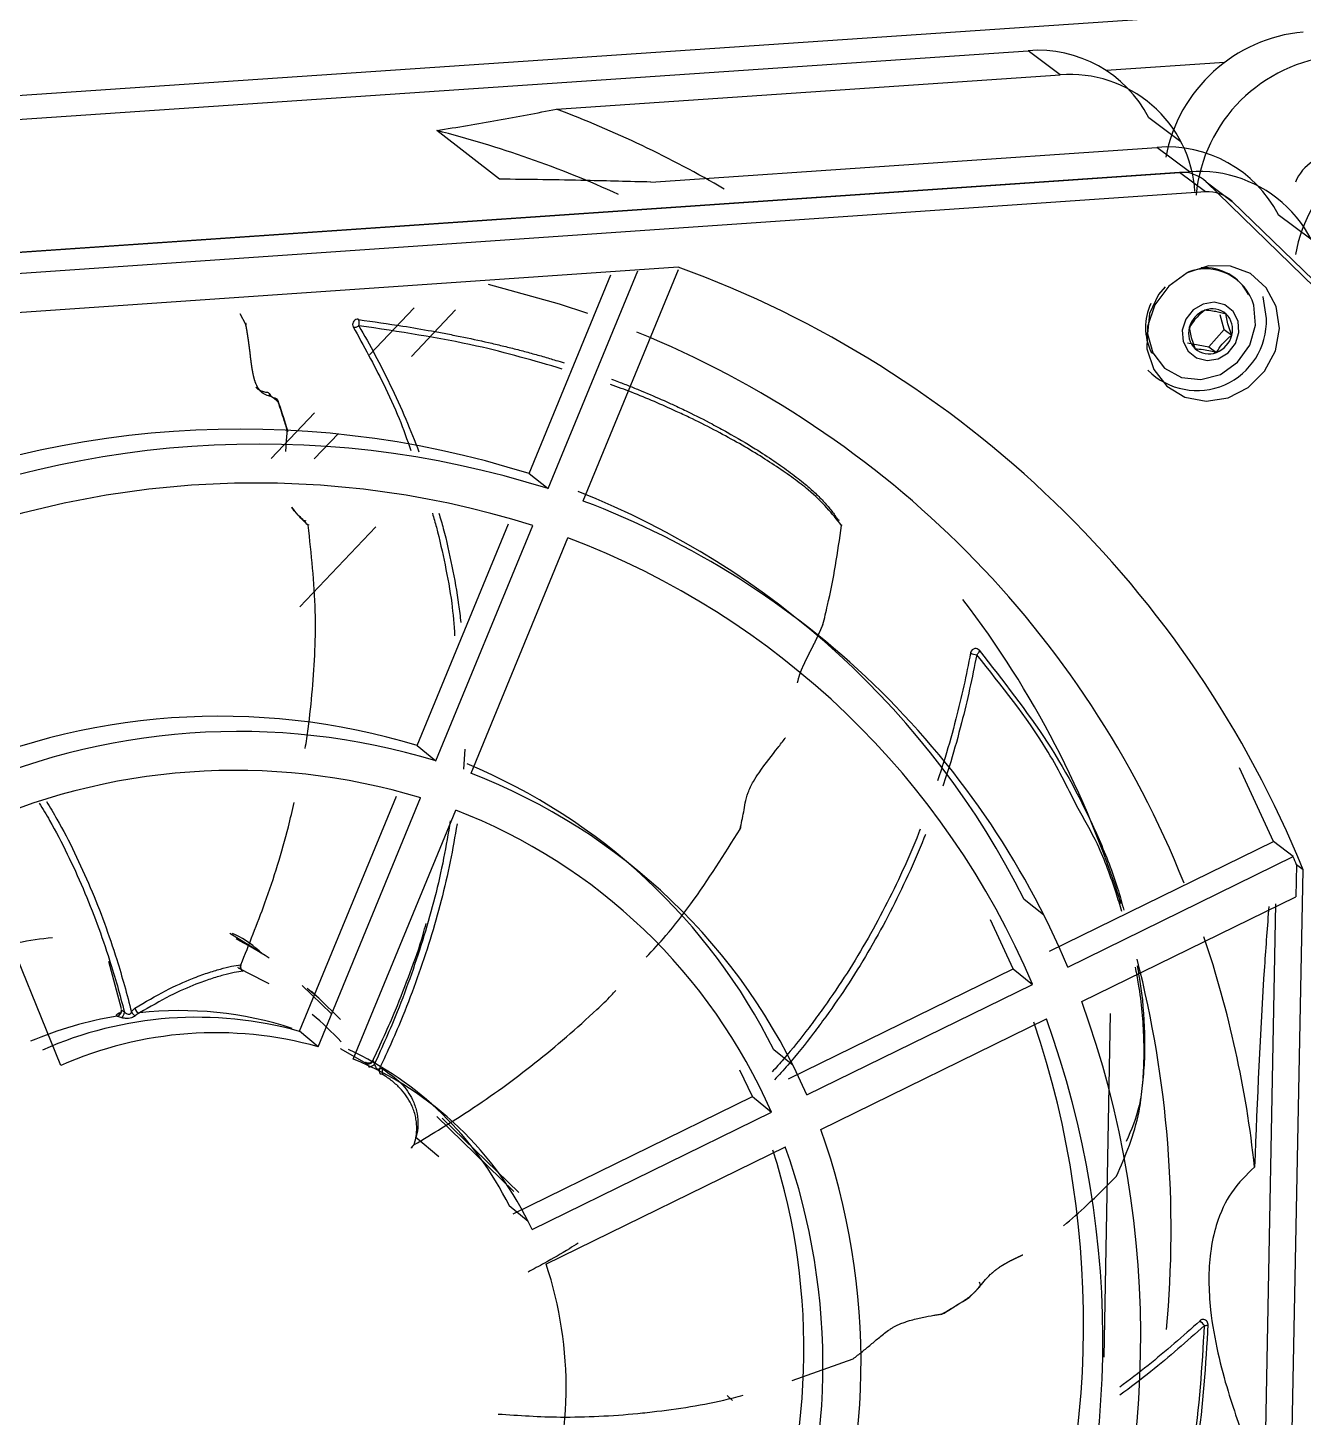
# Model space of a CAD drawing. Header units: millimetres. Extents: x 0 to 279, y 0 to 216.
# Drawn here: x 116.74 to 130.43, y 146.66 to 161.58 of the extents above; entities that cross this region are included whole.
import ezdxf

# ---------------------------------------------------------------- set-up
doc = ezdxf.new("R2010")
doc.units = ezdxf.units.MM
doc.layers.add('DIM', color=1, linetype='Continuous')
doc.dimstyles.new('SLDDIMSTYLE0', dxfattribs={"dimtxt": 0.18, "dimasz": 1.016, "dimexe": 0, "dimexo": 0.0625, "dimgap": 0, "dimtad": 0, "dimtih": 1, "dimtoh": 1, "dimdec": 0, "dimrnd": 1e-09, "dimzin": 0, "dimdsep": 46, "dimtxsty": 'Standard', "dimblk1": 'DOT', "dimblk2": 'DOT', "dimsah": 1, "dimcen": 0.09, "dimadec": 0, "dimazin": 0, "dimtfac": 1.016, "dimtdec": 0, "dimtofl": 0, "dimtmove": 0, "dimatfit": 3, "dimldrblk": 'DOT', "dimfxl": 0, "dimfrac": 2, "dimtolj": 1, "dimtzin": 0, "dimarcsym": 0})

# ---------------------------------------------------------------- blocks, each defined once
blk = doc.blocks.new('_DOT')
at = {"color": 0, "linetype": 'ByBlock', "lineweight": -2}
blk.add_line((-0.5, 0), (-1, 0), dxfattribs=at)
at = {"color": 0, "linetype": 'ByBlock', "const_width": 0.5}
blk.add_lwpolyline([(-0.25, 0, 1), (0.25, 0, 1)], format="xyb", close=True, dxfattribs=at)

msp = doc.modelspace()

# ---------------------------------------------------------------- linework, layer by layer
at = {"color": 7, "linetype": 'Continuous', "lineweight": 25}
for p, q in [((104.319, 160.014), (152.875, 163.316)), ((105.909, 159.863), (127.48, 161.333)), ((127.824, 161.074), (127.48, 161.333)), ((122.414, 160.705), (127.824, 161.074)), ((129.121, 160.354), (128.775, 160.613)), ((121.801, 159.953), (121.129, 160.476)), ((123.428, 159.922), (128.863, 160.295)), ((129.212, 160.033), (128.863, 160.295)), ((107.472, 158.539), (129.212, 160.033)), ((129.104, 160.026), (107.582, 158.546)), ((129.384, 159.816), (129.104, 160.026)), ((129.384, 159.816), (107.834, 158.332)), ((129.391, 159.924), (129.671, 159.714)), ((129.391, 159.924), (130.557, 158.792)), ((130.838, 158.581), (129.671, 159.714)), ((130.517, 159.308), (130.166, 159.571)), ((123.723, 159.008), (113.565, 158.307)), ((122.121, 156.792), (122.999, 158.925)), ((122.324, 156.631), (123.287, 158.97)), ((122.701, 156.498), (123.724, 158.984)), ((129.862, 158.704), (129.845, 158.717)), ((119.078, 158.394), (119.019, 158.509)), ((120.888, 158.573), (120.407, 158.067)), ((121.332, 158.549), (120.857, 158.049)), ((129.586, 158.34), (129.543, 158.498)), ((129.42, 158.154), (129.586, 158.34)), ((129.586, 158.34), (129.667, 158.279)), ((129.192, 158.195), (129.42, 158.154)), ((129.42, 158.154), (129.501, 158.093)), ((128.802, 158.097), (128.819, 158.084)), ((119.294, 157.662), (119.294, 157.662)), ((119.377, 157.601), (119.325, 157.639)), ((119.815, 157.444), (119.349, 156.954)), ((120.072, 157.224), (119.814, 156.952)), ((122.121, 156.792), (122.324, 156.631)), ((119.66, 155.361), (120.476, 156.22)), ((120.918, 153.871), (121.899, 156.253)), ((121.12, 153.707), (122.16, 156.234)), ((121.497, 153.574), (122.537, 156.101)), ((126.86, 154.868), (126.862, 154.866)), ((126.954, 154.895), (126.952, 154.896)), ((120.918, 153.871), (121.12, 153.707)), ((121.431, 153.834), (121.415, 153.618)), ((130.116, 152.843), (129.751, 153.631)), ((119.656, 150.804), (120.695, 153.33)), ((119.856, 150.637), (120.956, 153.31)), ((120.233, 150.506), (121.334, 153.178)), ((117.092, 150.436), (116.06, 152.96)), ((127.709, 151.664), (130.116, 152.843)), ((130.326, 152.679), (130.116, 152.843)), ((127.907, 151.494), (130.326, 152.679)), ((130.235, 142.39), (130.432, 152.537)), ((130.362, 152.592), (130.356, 152.249)), ((130.432, 152.537), (130.362, 152.592)), ((127.645, 152.055), (127.438, 152.22)), ((128.056, 151.122), (130.356, 152.249)), ((129.963, 142.961), (130.141, 152.173)), ((127.319, 151.474), (127.074, 152)), ((119.134, 151.714), (118.906, 151.855)), ((119.137, 151.719), (119.232, 151.655)), ((117.745, 151.045), (117.607, 151.553)), ((119.025, 151.518), (119.025, 151.519)), ((124.905, 150.292), (127.319, 151.474)), ((127.319, 151.474), (127.527, 151.308)), ((119.994, 150.994), (119.685, 151.294)), ((125.103, 150.121), (127.527, 151.308)), ((119.862, 151.159), (119.784, 151.233)), ((120.096, 150.932), (119.862, 151.159)), ((117.701, 150.992), (117.721, 151.005)), ((128.36, 150.994), (128.292, 147.306)), ((125.253, 149.75), (127.676, 150.936)), ((119.856, 150.637), (119.656, 150.804)), ((124.954, 150.439), (124.749, 150.606)), ((120.368, 150.467), (120.385, 150.458)), ((124.518, 150.102), (124.383, 150.388)), ((121.95, 148.845), (124.518, 150.102)), ((124.518, 150.102), (124.723, 149.935)), ((121.958, 149.084), (121.129, 149.89)), ((122.009, 149.072), (121.186, 149.872)), ((122.152, 148.676), (124.723, 149.935)), ((121.151, 149.457), (120.905, 149.663)), ((120.884, 149.584), (120.882, 149.583)), ((122.302, 148.305), (124.873, 149.564)), ((122.111, 148.761), (121.908, 148.929)), ((124.947, 147.055), (125.601, 147.287)), ((124.306, 146.839), (124.249, 146.894))]:
    msp.add_line(p, q, dxfattribs=at)
at = {"color": 8, "linetype": 'Continuous', "lineweight": 25}
for p, q in [((129.589, 161.208), (128.317, 161.121)), ((119.862, 151.159), (119.737, 151.263)), ((120.916, 149.702), (120.884, 149.584))]:
    msp.add_line(p, q, dxfattribs=at)
at = {"color": 7, "linetype": 'Continuous', "lineweight": 25, "flags": 128}
for points in [[(130.179, 158.35), (130.144, 158.585), (130.036, 158.788), (129.866, 158.939), (129.653, 159.02), (129.418, 159.024), (129.189, 158.949), (128.989, 158.804), (128.841, 158.604), (128.76, 158.372), (128.755, 158.132), (128.828, 157.91), (128.969, 157.73), (129.163, 157.613), (129.391, 157.57), (129.626, 157.606), (129.843, 157.718), (130.019, 157.892), (130.135, 158.111), (130.179, 158.35)], [(122.751, 158.511), (122.446, 158.612), (121.686, 158.822)], [(128.951, 158.799), (128.879, 158.714), (128.782, 158.512), (128.76, 158.293), (128.817, 158.088), (128.944, 157.924), (129.125, 157.824), (129.335, 157.801), (129.546, 157.857), (129.729, 157.987), (129.859, 158.171), (129.92, 158.385), (129.902, 158.6), (129.902, 158.6)], [(129.735, 158.428), (129.681, 158.532), (129.591, 158.604), (129.477, 158.632), (129.358, 158.613), (129.251, 158.549), (129.172, 158.45), (129.135, 158.331), (129.143, 158.21), (129.197, 158.106), (129.287, 158.035), (129.401, 158.006), (129.52, 158.026), (129.627, 158.09), (129.705, 158.189), (129.743, 158.308), (129.735, 158.428)], [(130.038, 158.456), (130.004, 158.69), (130.002, 158.695)], [(120.29, 158.446), (120.287, 158.448), (120.285, 158.449)], [(119.083, 158.389), (119.083, 158.391), (119.082, 158.393), (119.078, 158.394)], [(119.75, 156.246), (119.751, 156.243), (119.751, 156.24), (119.748, 156.237)], [(125.477, 156.241), (125.477, 156.238), (125.476, 156.236)], [(125.274, 155.163), (125.276, 155.166), (125.276, 155.171)], [(126.927, 154.846), (126.935, 154.853), (126.941, 154.861), (126.947, 154.868), (126.952, 154.875), (126.955, 154.881), (126.956, 154.887), (126.956, 154.891), (126.954, 154.895)], [(124.389, 152.975), (124.388, 152.975), (124.387, 152.975)], [(118.998, 151.487), (118.995, 151.489), (118.994, 151.49)], [(118.998, 151.487), (119.284, 151.339), (119.324, 151.316)], [(120.094, 150.618), (120.098, 150.616), (120.369, 150.462)], [(128.427, 149.247), (128.427, 149.247), (128.427, 149.247)], [(126.856, 147.954), (126.852, 147.951), (126.847, 147.949)], [(129.323, 147.695), (129.323, 147.695), (129.325, 147.693)], [(125.599, 147.284), (125.6, 147.285), (125.601, 147.287)]]:
    msp.add_lwpolyline(points, dxfattribs=at)
at = {"color": 8, "linetype": 'Continuous', "lineweight": 25, "flags": 128}
for points in [[(124.873, 153.953), (124.873, 153.952), (124.871, 153.951)], [(120.385, 150.46), (120.377, 150.462), (120.368, 150.467)], [(126.847, 147.949), (126.847, 147.947), (126.846, 147.946)], [(126.559, 147.769), (126.56, 147.769), (126.56, 147.771)], [(129.374, 147.644), (129.383, 147.644), (129.392, 147.646), (129.4, 147.647), (129.405, 147.649), (129.41, 147.651), (129.412, 147.653), (129.412, 147.656), (129.411, 147.656)]]:
    msp.add_lwpolyline(points, dxfattribs=at)
at = {"color": 7, "linetype": 'Continuous', "lineweight": 25}
for centre, radius, start, end in [((130.585, 159.884), 1.656, 95.2189, 169.3845), ((127.587, 160.001), 1.336, 27.2405, 94.6254), ((130.934, 159.624), 1.659, 95.2095, 174.4832), ((127.928, 159.732), 1.346, 3.7523, 94.4254), ((118.196, 149.516), 11.958, 59.7692, 69.3443), ((118.244, 149.143), 11.694, 65.5762, 75.718), ((131.99, 158.837), 1.669, 95.2611, 169.333), ((128.973, 158.957), 1.342, 27.2163, 94.667), ((130.8, 159.735), 0.487, 87.7811, 157.5152), ((129.134, 159.655), 0.372, 46.2179, 94.5121), ((129.315, 158.678), 1.359, 357.3814, 94.3381), ((129.414, 159.445), 0.372, 46.2174, 94.5199), ((119.796, 148.223), 11.478, 22.0769, 69.993), ((129.385, 158.452), 0.538, 16.0675, 110.6664), ((129.378, 158.477), 0.525, 27.1818, 94.4233), ((129.338, 158.36), 0.598, 154.4512, 206.1313), ((120.279, 158.395), 0.0537, 94.7678, 213.5347), ((120.278, 158.396), 0.053, 82.8403, 94.2724), ((120.199, 158.409), 0.0985, 342.5605, 22.093), ((129.292, 158.431), 0.747, 225.1421, 1.9342), ((129.471, 158.294), 0.269, 110.626, 165.8103), ((129.458, 158.339), 0.222, 48.4037, 111.4756), ((129.447, 158.34), 0.229, 344.5633, 46.2709), ((119.03, 158.379), 0.0543, 9.843, 29.333), ((119.071, 158.399), 0.00905, 322.8769, 47.8817), ((119.275, 148.461), 10.633, 21.7122, 67.8951), ((129.431, 158.299), 0.229, 164.5718, 226.2902), ((129.407, 158.345), 0.269, 290.6336, 345.8015), ((129.42, 158.299), 0.222, 228.4232, 291.4832), ((119.386, 157.559), 0.0425, 61.2971, 102.4614), ((119.375, 157.552), 0.0541, 22.286, 54.4948), ((119.019, 146.975), 10.295, 72.466, 115.5416), ((119.517, 157.245), 0.0118, 338.1322, 51.109), ((119.474, 157.247), 0.0542, 353.4753, 19.7484), ((119.22, 146.804), 10.305, 72.4705, 115.5461), ((119.19, 146.795), 9.896, 72.5327, 115.5036), ((119.289, 148.118), 9.123, 26.7193, 68.391), ((119.482, 147.939), 9.144, 22.8755, 69.3878), ((119.705, 156.241), 0.0453, 61.7012, 92.2409), ((125.427, 156.246), 0.051, 56.9373, 80.7213), ((119.441, 147.886), 8.78, 22.9419, 69.3521), ((118.276, 148.949), 10.699, 17.5372, 37.3604), ((125.226, 155.185), 0.0534, 335.0198, 348.1028), ((126.913, 154.86), 0.0529, 94.4987, 171.8701), ((126.937, 154.997), 0.151, 240.1043, 266.1191), ((126.913, 154.86), 0.0532, 42.3541, 94.2111), ((118.797, 146.911), 7.276, 73.0501, 115.1029), ((118.997, 146.74), 7.283, 73.0547, 115.1074), ((118.986, 147.722), 6.444, 26.5861, 67.4689), ((118.966, 146.732), 6.873, 73.1662, 115.0157), ((119.181, 147.546), 6.457, 23.5011, 68.9886), ((119.14, 147.494), 6.093, 23.6207, 68.8997), ((124.361, 152.998), 0.0341, 318.3379, 6.5378), ((124.342, 153.001), 0.0535, 331.1386, 0.2115), ((119.313, 148.065), 11.94, 22.2759, 22.7278), ((117.431, 147.686), 4.145, 95.9282, 106.2851), ((117.279, 148.492), 3.713, 56.5089, 62.8368), ((118.468, 148.125), 11.508, 6.0901, 18.7167), ((117.32, 148.679), 11.695, 354.7235, 14.3463), ((119.075, 151.496), 0.054, 156.5724, 241.6123), ((117.686, 151.024), 0.0571, 280.5996, 12.3741), ((117.603, 151.047), 0.176, 325.8011, 347.4544), ((117.912, 151.037), 0.0672, 202.8382, 253.2466), ((117.946, 151.059), 0.0587, 187.6378, 261.357), ((118.375, 147.163), 3.863, 71.8573, 96.5148), ((117.512, 148.263), 3.55, 43.1548, 50.0504), ((118.164, 147.526), 10.525, 337.9109, 19.9823), ((118.418, 146.755), 4.274, 99.7141, 112.7434), ((118.554, 146.854), 4.1, 74.4198, 113.8857), ((117.959, 147.661), 10.116, 337.9886, 18.6768), ((118.176, 147.488), 10.106, 337.963, 19.95), ((118.754, 146.684), 4.104, 74.4246, 113.8902), ((118.659, 147.313), 3.629, 26.4429, 65.21), ((118.857, 147.141), 3.635, 24.9753, 67.7524), ((120.395, 150.509), 0.0537, 241.4108, 337.1566), ((120.362, 150.562), 0.149, 287.6903, 311.6212), ((120.569, 150.381), 0.0587, 159.6034, 218.6964), ((120.593, 150.374), 0.0524, 149.1615, 231.5372), ((118.251, 147.254), 7.434, 338.4192, 19.6203), ((118.045, 147.391), 7.027, 338.5541, 17.7014), ((118.262, 147.218), 7.014, 338.52, 19.5394), ((118.332, 146.977), 4.187, 339.7005, 18.4932), ((126.818, 147.99), 0.0523, 302.9169, 316.2863), ((126.536, 147.799), 0.0373, 282.0494, 311.5891), ((126.533, 147.814), 0.052, 281.9695, 300.5739), ((129.358, 147.657), 0.0523, 94.4472, 132.6326), ((129.358, 147.655), 0.0535, 1.2033, 94.0403), ((128.997, 147.327), 0.492, 40.0581, 48.1058)]:
    msp.add_arc(centre, radius, start, end, dxfattribs=at)
at = {"color": 8, "linetype": 'Continuous', "lineweight": 25}
for centre, radius, start, end in [((120.249, 158.431), 0.0667, 256.7879, 310.3076), ((119.387, 157.564), 0.0378, 356.5311, 59.1494), ((119.419, 157.567), 0.00836, 316.3202, 41.0812), ((119.519, 157.26), 0.00798, 313.2681, 39.2728), ((117.704, 151.033), 0.0417, 265.2798, 298.4902), ((120.909, 149.54), 0.0507, 119.5195, 168.4747)]:
    msp.add_arc(centre, radius, start, end, dxfattribs=at)
at = {"color": 7, "linetype": 'Continuous', "lineweight": 25}
for points, knots in [([(121.129, 160.476), (121.349, 160.512), (121.788, 160.585), (122.205, 160.665), (122.414, 160.705)], [0, 0, 0, 0, 0.4995161, 1, 1, 1, 1]), ([(123.428, 159.922), (123.197, 159.928), (122.655, 159.943), (122.112, 159.95), (121.801, 159.953)], [0, 0, 0, 0, 0.427332, 1, 1, 1, 1]), ([(120.29, 158.446), (120.449, 158.424), (120.714, 158.386), (121.023, 158.333), (121.227, 158.295), (121.432, 158.255), (121.634, 158.212), (121.833, 158.165), (121.98, 158.128), (122.126, 158.09), (122.268, 158.05), (122.392, 158.013), (122.468, 157.99), (122.497, 157.98)], [0, 0, 0, 0, 0.201405, 0.335698, 0.402864, 0.471305, 0.609066, 0.678396, 0.747691, 0.817307, 0.886316, 0.955646, 1, 1, 1, 1]), ([(129.377, 158.546), (129.348, 158.523), (129.299, 158.483), (129.244, 158.414), (129.221, 158.377), (129.211, 158.36)], [0, 0, 0, 0, 0.439105, 0.751358, 1, 1, 1, 1]), ([(129.605, 158.505), (129.567, 158.514), (129.503, 158.531), (129.426, 158.542), (129.392, 158.545), (129.377, 158.546)], [0, 0, 0, 0, 0.4391052, 0.7513579, 1, 1, 1, 1]), ([(129.667, 158.279), (129.662, 158.291), (129.647, 158.331), (129.624, 158.399), (129.61, 158.462), (129.606, 158.494), (129.605, 158.505)], [0, 0, 0, 0, 0.1560255, 0.4937074, 0.8190578, 1, 1, 1, 1]), ([(119.348, 157.619), (119.33, 157.624), (119.294, 157.635), (119.254, 157.657), (119.233, 157.679), (119.231, 157.682), (119.228, 157.686), (119.224, 157.69), (119.219, 157.697), (119.214, 157.704), (119.209, 157.712), (119.206, 157.718), (119.202, 157.724), (119.199, 157.731), (119.194, 157.74), (119.19, 157.749), (119.186, 157.759), (119.183, 157.767), (119.181, 157.773), (119.179, 157.779), (119.178, 157.783), (119.176, 157.789), (119.174, 157.794), (119.173, 157.799), (119.171, 157.805), (119.17, 157.809), (119.169, 157.814), (119.167, 157.82), (119.166, 157.825), (119.164, 157.831), (119.163, 157.836), (119.162, 157.842), (119.16, 157.848), (119.159, 157.853), (119.158, 157.86), (119.157, 157.866), (119.155, 157.873), (119.154, 157.878), (119.153, 157.885), (119.152, 157.891), (119.15, 157.898), (119.149, 157.904), (119.148, 157.911), (119.147, 157.916), (119.146, 157.923), (119.145, 157.929), (119.144, 157.936), (119.143, 157.942), (119.142, 157.949), (119.141, 157.954), (119.14, 157.961), (119.14, 157.967), (119.139, 157.974), (119.138, 157.979), (119.137, 157.986), (119.136, 157.992), (119.135, 157.997), (119.135, 158.003), (119.134, 158.008), (119.133, 158.015), (119.133, 158.021), (119.132, 158.028), (119.131, 158.033), (119.13, 158.039), (119.13, 158.044), (119.129, 158.05), (119.128, 158.057), (119.128, 158.062), (119.127, 158.068), (119.126, 158.073), (119.126, 158.079), (119.125, 158.085), (119.124, 158.091), (119.124, 158.098), (119.123, 158.103), (119.122, 158.109), (119.122, 158.114), (119.121, 158.12), (119.12, 158.127), (119.119, 158.132), (119.118, 158.139), (119.118, 158.144), (119.117, 158.15), (119.116, 158.155), (119.116, 158.161), (119.115, 158.168), (119.114, 158.173), (119.113, 158.18), (119.112, 158.186), (119.111, 158.191), (119.111, 158.197), (119.11, 158.202), (119.109, 158.209), (119.108, 158.214), (119.107, 158.22), (119.107, 158.225), (119.106, 158.231), (119.105, 158.238), (119.104, 158.243), (119.103, 158.25), (119.102, 158.255), (119.101, 158.262), (119.1, 158.268), (119.1, 158.273), (119.099, 158.277), (119.098, 158.281), (119.098, 158.285), (119.097, 158.29), (119.096, 158.294), (119.096, 158.298), (119.095, 158.302), (119.094, 158.306), (119.094, 158.31), (119.093, 158.314), (119.092, 158.318), (119.092, 158.322), (119.091, 158.327), (119.09, 158.331), (119.089, 158.335), (119.089, 158.339), (119.088, 158.343), (119.087, 158.347), (119.086, 158.351), (119.086, 158.355), (119.085, 158.361), (119.084, 158.366), (119.082, 158.372), (119.082, 158.376), (119.081, 158.38), (119.08, 158.384), (119.079, 158.388), (119.079, 158.392), (119.078, 158.393), (119.078, 158.394)], [0, 0, 0, 0, 0.122065, 0.245756, 0.249872, 0.253988, 0.262221, 0.270454, 0.278686, 0.295161, 0.303394, 0.311627, 0.31986, 0.328094, 0.336329, 0.352813, 0.36105, 0.369631, 0.37823, 0.380301, 0.388586, 0.392728, 0.39687, 0.405157, 0.4093, 0.413443, 0.417586, 0.425875, 0.430019, 0.434163, 0.442453, 0.446598, 0.450743, 0.459035, 0.46318, 0.471473, 0.475619, 0.483912, 0.488058, 0.496352, 0.500499, 0.508793, 0.512941, 0.521236, 0.525383, 0.533679, 0.537828, 0.546124, 0.550273, 0.55857, 0.562719, 0.571017, 0.575166, 0.583464, 0.587614, 0.595913, 0.600062, 0.604212, 0.612512, 0.616662, 0.624962, 0.629112, 0.637412, 0.641562, 0.645713, 0.654013, 0.658164, 0.666465, 0.670615, 0.674766, 0.683067, 0.687217, 0.695519, 0.699669, 0.707971, 0.712121, 0.716272, 0.724574, 0.728724, 0.737026, 0.741177, 0.749478, 0.753629, 0.75778, 0.766081, 0.770232, 0.778534, 0.782685, 0.790987, 0.795138, 0.799289, 0.807591, 0.811742, 0.820044, 0.824195, 0.828346, 0.836648, 0.840799, 0.849101, 0.853252, 0.861554, 0.865706, 0.874008, 0.878159, 0.88231, 0.886461, 0.890613, 0.894764, 0.898915, 0.903066, 0.907217, 0.911368, 0.915519, 0.91967, 0.923821, 0.927972, 0.932123, 0.936274, 0.940425, 0.944576, 0.948727, 0.952877, 0.957028, 0.961179, 0.96533, 0.973631, 0.977782, 0.981933, 0.986083, 0.990234, 0.994385, 0.998535, 1, 1, 1, 1]), ([(120.233, 158.367), (120.343, 158.165), (120.518, 157.843), (120.725, 157.4), (120.811, 157.155), (120.852, 157.04)], [0, 0, 0, 0, 0.472342, 0.751386, 1, 1, 1, 1]), ([(120.293, 158.38), (120.351, 158.276), (120.468, 158.07), (120.636, 157.735), (120.796, 157.388), (120.892, 157.142), (120.938, 157.024)], [0, 0, 0, 0, 0.237517, 0.47532, 0.748661, 1, 1, 1, 1]), ([(129.211, 158.36), (129.212, 158.349), (129.216, 158.317), (129.23, 158.254), (129.253, 158.186), (129.268, 158.146), (129.273, 158.134)], [0, 0, 0, 0, 0.180942, 0.506293, 0.843975, 1, 1, 1, 1]), ([(129.501, 158.093), (129.52, 158.123), (129.553, 158.175), (129.615, 158.238), (129.651, 158.266), (129.667, 158.279)], [0, 0, 0, 0, 0.439105, 0.751358, 1, 1, 1, 1]), ([(129.273, 158.134), (129.301, 158.131), (129.349, 158.128), (129.434, 158.111), (129.481, 158.099), (129.501, 158.093)], [0, 0, 0, 0, 0.439105, 0.751358, 1, 1, 1, 1]), ([(119.294, 157.662), (119.279, 157.667), (119.248, 157.678), (119.212, 157.69), (119.191, 157.716), (119.187, 157.721)], [0, 0, 0, 0, 0.441795, 0.886346, 1, 1, 1, 1]), ([(123.007, 157.805), (123.032, 157.796), (123.1, 157.771), (123.207, 157.729), (123.373, 157.662), (123.532, 157.593), (123.694, 157.519), (123.87, 157.436), (124.059, 157.34), (124.304, 157.206), (124.53, 157.073), (124.753, 156.928), (124.931, 156.801), (125.057, 156.703), (125.142, 156.63), (125.195, 156.581), (125.262, 156.517), (125.32, 156.454), (125.371, 156.39), (125.406, 156.343), (125.425, 156.312), (125.435, 156.296)], [0, 0, 0, 0, 0.019021, 0.052516, 0.086169, 0.153553, 0.187289, 0.228917, 0.312171, 0.367617, 0.478828, 0.561978, 0.64509, 0.728206, 0.761993, 0.795799, 0.829569, 0.897604, 0.931695, 0.965751, 1, 1, 1, 1]), ([(119.348, 157.619), (119.346, 157.626), (119.343, 157.639), (119.331, 157.655), (119.313, 157.664), (119.3, 157.663), (119.294, 157.662)], [0, 0, 0, 0, 0.2500021, 0.4997764, 0.7494404, 1, 1, 1, 1]), ([(119.348, 157.619), (119.346, 157.626), (119.344, 157.639), (119.331, 157.654), (119.314, 157.663), (119.301, 157.663), (119.294, 157.662)], [0, 0, 0, 0, 0.250002, 0.499776, 0.74944, 1, 1, 1, 1]), ([(119.425, 157.562), (119.425, 157.562), (119.424, 157.563), (119.423, 157.564), (119.422, 157.565), (119.421, 157.566), (119.42, 157.567), (119.419, 157.568), (119.417, 157.569), (119.416, 157.57), (119.415, 157.571), (119.414, 157.572), (119.413, 157.573), (119.412, 157.574), (119.411, 157.575), (119.41, 157.576), (119.409, 157.577), (119.408, 157.578), (119.407, 157.578), (119.406, 157.579), (119.405, 157.58), (119.405, 157.581), (119.404, 157.581), (119.403, 157.582), (119.402, 157.583), (119.401, 157.584), (119.4, 157.585), (119.399, 157.585), (119.398, 157.586), (119.397, 157.587), (119.395, 157.588), (119.394, 157.59), (119.393, 157.591), (119.391, 157.592), (119.389, 157.593), (119.387, 157.595), (119.386, 157.596), (119.385, 157.597), (119.384, 157.598), (119.382, 157.599), (119.38, 157.6), (119.378, 157.601), (119.377, 157.602), (119.376, 157.603), (119.375, 157.604), (119.373, 157.605), (119.372, 157.606), (119.371, 157.606), (119.369, 157.607), (119.368, 157.608), (119.367, 157.609), (119.366, 157.61), (119.364, 157.611), (119.363, 157.611), (119.362, 157.612), (119.36, 157.613), (119.359, 157.614), (119.358, 157.614), (119.357, 157.615), (119.356, 157.615), (119.355, 157.616), (119.353, 157.617), (119.352, 157.617), (119.351, 157.618), (119.35, 157.618), (119.349, 157.619), (119.348, 157.619), (119.348, 157.619), (119.348, 157.619)], [0, 0, 0, 0, 0.011599, 0.028067, 0.044535, 0.052769, 0.069236, 0.085704, 0.102172, 0.110407, 0.126875, 0.143343, 0.151577, 0.168046, 0.17628, 0.192748, 0.209217, 0.217451, 0.23392, 0.242155, 0.258624, 0.266858, 0.275093, 0.291562, 0.299796, 0.316266, 0.324501, 0.332735, 0.349205, 0.35744, 0.39038, 0.40685, 0.42332, 0.43979, 0.472732, 0.489202, 0.505673, 0.522144, 0.538615, 0.555087, 0.58803, 0.604501, 0.620973, 0.637445, 0.653916, 0.670388, 0.686861, 0.703333, 0.719805, 0.736278, 0.752751, 0.769224, 0.785698, 0.802171, 0.818645, 0.835119, 0.851594, 0.868068, 0.884543, 0.892781, 0.909256, 0.925732, 0.942208, 0.950446, 0.966923, 0.9834, 0.991638, 1, 1, 1, 1]), ([(119.525, 157.265), (119.523, 157.271), (119.493, 157.375), (119.458, 157.477), (119.425, 157.573)], [0, 0, 0, 0, 0.058992, 1, 1, 1, 1]), ([(119.524, 157.254), (119.521, 157.264), (119.506, 157.315), (119.48, 157.398), (119.45, 157.491), (119.432, 157.542), (119.425, 157.562)], [0, 0, 0, 0, 0.098264, 0.492775, 0.808577, 1, 1, 1, 1]), ([(119.509, 157.031), (119.51, 157.054), (119.513, 157.132), (119.52, 157.203), (119.524, 157.254)], [0, 0, 0, 0, 0.287162, 1, 1, 1, 1]), ([(119.748, 156.237), (119.713, 156.27), (119.655, 156.324), (119.595, 156.403), (119.571, 156.433)], [0, 0, 0, 0, 0.611374, 1, 1, 1, 1]), ([(119.703, 156.286), (119.669, 156.318), (119.625, 156.358), (119.58, 156.416), (119.571, 156.427)], [0, 0, 0, 0, 0.802612, 1, 1, 1, 1]), ([(121.082, 156.366), (121.096, 156.316), (121.15, 156.134), (121.219, 155.812), (121.294, 155.425), (121.313, 155.168), (121.321, 155.05)], [0, 0, 0, 0, 0.117782, 0.42814, 0.738471, 1, 1, 1, 1]), ([(121.151, 156.368), (121.168, 156.313), (121.223, 156.125), (121.294, 155.797), (121.357, 155.461), (121.38, 155.258), (121.387, 155.194)], [0, 0, 0, 0, 0.144805, 0.493013, 0.841312, 1, 1, 1, 1]), ([(119.715, 153.839), (119.716, 153.84), (119.729, 153.91), (119.777, 154.262), (119.824, 154.754), (119.831, 155.486), (119.782, 155.93), (119.748, 156.237)], [0, 0, 0, 0, 0.000975, 0.088304, 0.438141, 0.612908, 1, 1, 1, 1]), ([(125.276, 155.171), (125.293, 155.24), (125.344, 155.45), (125.415, 155.805), (125.455, 156.092), (125.476, 156.236)], [0, 0, 0, 0, 0.19536, 0.597168, 1, 1, 1, 1]), ([(125.004, 154.546), (125.004, 154.547), (125.005, 154.553), (125.007, 154.562), (125.009, 154.572), (125.011, 154.579), (125.013, 154.587), (125.015, 154.595), (125.018, 154.605), (125.021, 154.615), (125.024, 154.626), (125.027, 154.634), (125.029, 154.641), (125.032, 154.647), (125.033, 154.651), (125.035, 154.657), (125.037, 154.662), (125.039, 154.667), (125.041, 154.673), (125.043, 154.677), (125.045, 154.682), (125.047, 154.687), (125.049, 154.692), (125.052, 154.698), (125.054, 154.703), (125.056, 154.708), (125.058, 154.713), (125.061, 154.718), (125.063, 154.724), (125.066, 154.729), (125.068, 154.736), (125.071, 154.741), (125.074, 154.747), (125.076, 154.752), (125.079, 154.758), (125.081, 154.763), (125.084, 154.769), (125.086, 154.774), (125.089, 154.78), (125.091, 154.785), (125.094, 154.791), (125.097, 154.796), (125.1, 154.802), (125.102, 154.806), (125.105, 154.812), (125.107, 154.817), (125.11, 154.823), (125.112, 154.827), (125.115, 154.833), (125.117, 154.838), (125.12, 154.842), (125.122, 154.847), (125.124, 154.851), (125.127, 154.857), (125.13, 154.861), (125.132, 154.867), (125.135, 154.872), (125.137, 154.876), (125.139, 154.881), (125.142, 154.885), (125.145, 154.891), (125.147, 154.895), (125.149, 154.899), (125.151, 154.904), (125.154, 154.908), (125.156, 154.914), (125.159, 154.918), (125.162, 154.924), (125.164, 154.928), (125.166, 154.933), (125.168, 154.937), (125.171, 154.942), (125.173, 154.947), (125.176, 154.952), (125.178, 154.958), (125.181, 154.962), (125.183, 154.967), (125.185, 154.971), (125.187, 154.975), (125.19, 154.981), (125.192, 154.986), (125.195, 154.991), (125.197, 154.996), (125.199, 155), (125.201, 155.005), (125.204, 155.009), (125.206, 155.015), (125.208, 155.019), (125.211, 155.024), (125.213, 155.028), (125.215, 155.033), (125.218, 155.039), (125.22, 155.043), (125.222, 155.049), (125.224, 155.053), (125.227, 155.059), (125.229, 155.064), (125.231, 155.068), (125.233, 155.072), (125.234, 155.075), (125.236, 155.078), (125.238, 155.082), (125.239, 155.085), (125.241, 155.089), (125.242, 155.092), (125.244, 155.096), (125.245, 155.099), (125.247, 155.103), (125.249, 155.106), (125.25, 155.11), (125.252, 155.113), (125.253, 155.117), (125.255, 155.12), (125.256, 155.124), (125.258, 155.127), (125.259, 155.131), (125.261, 155.134), (125.262, 155.138), (125.264, 155.142), (125.266, 155.147), (125.268, 155.152), (125.27, 155.155), (125.271, 155.159), (125.273, 155.163), (125.274, 155.166), (125.276, 155.169), (125.276, 155.171), (125.276, 155.171)], [0, 0, 0, 0, 0.00698, 0.029661, 0.040995, 0.052329, 0.063664, 0.074999, 0.086336, 0.109029, 0.120369, 0.132182, 0.144021, 0.146872, 0.158277, 0.163979, 0.169682, 0.18109, 0.186794, 0.192498, 0.198202, 0.209612, 0.215318, 0.221023, 0.232436, 0.238142, 0.243849, 0.255263, 0.26097, 0.272386, 0.278094, 0.28951, 0.295219, 0.306637, 0.312346, 0.323765, 0.329474, 0.340894, 0.346604, 0.358025, 0.363736, 0.375157, 0.380869, 0.392291, 0.398003, 0.409427, 0.415139, 0.426563, 0.432275, 0.4437, 0.449413, 0.455126, 0.466552, 0.472265, 0.483691, 0.489405, 0.500832, 0.506545, 0.512259, 0.523686, 0.5294, 0.540828, 0.546542, 0.552256, 0.563684, 0.569398, 0.580826, 0.58654, 0.597969, 0.603683, 0.609397, 0.620825, 0.62654, 0.637968, 0.643682, 0.655111, 0.660825, 0.66654, 0.677969, 0.683683, 0.695112, 0.700826, 0.712255, 0.71797, 0.723684, 0.735114, 0.740828, 0.752257, 0.757972, 0.763687, 0.775116, 0.780831, 0.79226, 0.797975, 0.809405, 0.815119, 0.826549, 0.832264, 0.837979, 0.843694, 0.849408, 0.855123, 0.860838, 0.866553, 0.872267, 0.877982, 0.883697, 0.889411, 0.895126, 0.90084, 0.906555, 0.912269, 0.917984, 0.923698, 0.929413, 0.935127, 0.940841, 0.946556, 0.95227, 0.963699, 0.969413, 0.975127, 0.980841, 0.986555, 0.992269, 0.997983, 1, 1, 1, 1]), ([(126.862, 154.866), (126.838, 154.748), (126.791, 154.511), (126.7, 154.136), (126.607, 153.796), (126.534, 153.577), (126.507, 153.494)], [0, 0, 0, 0, 0.256269, 0.51283, 0.815749, 1, 1, 1, 1]), ([(126.954, 154.895), (127.211, 154.567), (127.733, 153.903), (128.18, 153.037), (128.418, 152.432), (128.486, 152.183), (128.507, 152.104)], [0, 0, 0, 0, 0.358693, 0.729017, 0.914286, 1, 1, 1, 1]), ([(124.387, 152.975), (124.4, 153.036), (124.428, 153.159), (124.445, 153.3), (124.496, 153.427), (124.537, 153.502), (124.641, 153.657), (124.759, 153.805), (124.845, 153.917), (124.871, 153.951)], [0, 0, 0, 0, 0.210161, 0.421392, 0.468249, 0.515073, 0.597356, 0.877402, 1, 1, 1, 1]), ([(116.861, 153.254), (116.899, 153.192), (117.006, 153.015), (117.163, 152.708), (117.334, 152.337), (117.485, 151.957), (117.605, 151.607), (117.701, 151.291), (117.75, 151.103), (117.775, 151.009)], [0, 0, 0, 0, 0.0897205, 0.2577653, 0.4262324, 0.5943793, 0.762597, 0.8812465, 1, 1, 1, 1]), ([(116.938, 153.271), (116.976, 153.208), (117.084, 153.03), (117.242, 152.722), (117.412, 152.349), (117.563, 151.966), (117.682, 151.614), (117.777, 151.295), (117.826, 151.105), (117.85, 151.01)], [0, 0, 0, 0, 0.090291, 0.257984, 0.425725, 0.593856, 0.761629, 0.880759, 1, 1, 1, 1]), ([(119.025, 151.518), (119.114, 151.738), (119.31, 152.225), (119.493, 152.81), (119.578, 153.174), (119.598, 153.261)], [0, 0, 0, 0, 0.386283, 0.853346, 1, 1, 1, 1]), ([(128.486, 152.091), (128.466, 152.157), (128.392, 152.395), (128.257, 152.775), (128.081, 153.085), (128.003, 153.222)], [0, 0, 0, 0, 0.1779176, 0.6383203, 1, 1, 1, 1]), ([(121.274, 153.063), (121.252, 152.929), (121.182, 152.514), (121.039, 151.964), (120.859, 151.417), (120.687, 150.956), (120.544, 150.637), (120.46, 150.45)], [0, 0, 0, 0, 0.1495312, 0.4638799, 0.6210009, 0.7781881, 1, 1, 1, 1]), ([(121.347, 153.033), (121.324, 152.897), (121.277, 152.621), (121.179, 152.206), (121.061, 151.788), (120.923, 151.376), (120.782, 151.008), (120.645, 150.684), (120.557, 150.496), (120.514, 150.402)], [0, 0, 0, 0, 0.150149, 0.306808, 0.463512, 0.62058, 0.777313, 0.888605, 1, 1, 1, 1]), ([(123.379, 151.6), (123.45, 151.676), (123.62, 151.858), (123.969, 152.31), (124.216, 152.704), (124.387, 152.975)], [0, 0, 0, 0, 0.182677, 0.436906, 1, 1, 1, 1]), ([(126.32, 152.974), (126.314, 152.959), (126.258, 152.808), (126.134, 152.528), (125.946, 152.137), (125.736, 151.755), (125.508, 151.381), (125.301, 151.079), (125.084, 150.787), (124.911, 150.567), (124.772, 150.414), (124.731, 150.368)], [0, 0, 0, 0, 0.016528, 0.158315, 0.30009, 0.441852, 0.584548, 0.727674, 0.798521, 0.940296, 1, 1, 1, 1]), ([(130.064, 152.145), (130.048, 151.931), (129.979, 151.017), (129.941, 150.07), (129.911, 149.346)], [0, 0, 0, 0, 0.234687, 1, 1, 1, 1]), ([(120.443, 150.488), (120.526, 150.668), (120.67, 150.98), (120.844, 151.435), (120.958, 151.745), (121.004, 151.923), (121.014, 151.963)], [0, 0, 0, 0, 0.3746933, 0.6484242, 0.9222023, 1, 1, 1, 1]), ([(117.887, 151.052), (118, 151.118), (118.225, 151.251), (118.478, 151.362), (118.669, 151.432), (118.808, 151.475), (118.929, 151.504), (118.993, 151.513), (119.025, 151.518)], [0, 0, 0, 0, 0.21629, 0.434509, 0.575674, 0.717234, 0.858477, 1, 1, 1, 1]), ([(119.049, 151.449), (119.018, 151.445), (118.956, 151.436), (118.84, 151.408), (118.704, 151.368), (118.519, 151.301), (118.271, 151.195), (118.049, 151.066), (117.937, 151.001)], [0, 0, 0, 0, 0.141293, 0.282837, 0.424055, 0.565639, 0.781913, 1, 1, 1, 1]), ([(119.023, 151.474), (119.024, 151.474), (119.025, 151.474), (119.024, 151.477), (119.022, 151.485), (119.021, 151.499), (119.022, 151.512), (119.026, 151.518), (119.026, 151.518)], [0, 0, 0, 0, 0.042741, 0.214437, 0.39715, 0.670555, 0.979438, 1, 1, 1, 1]), ([(128.427, 149.247), (128.524, 149.467), (128.65, 149.755), (128.708, 150.187), (128.726, 150.447), (128.725, 150.814), (128.695, 151.165), (128.644, 151.432), (128.632, 151.494)], [0, 0, 0, 0, 0.368117, 0.48093, 0.593741, 0.706544, 0.932368, 1, 1, 1, 1]), ([(128.65, 151.507), (128.659, 151.459), (128.706, 151.207), (128.731, 150.872), (128.731, 150.507), (128.71, 150.249), (128.669, 149.934), (128.586, 149.743), (128.533, 149.62)], [0, 0, 0, 0, 0.063962, 0.338686, 0.475801, 0.612855, 0.749913, 1, 1, 1, 1]), ([(120.884, 149.584), (121.084, 149.705), (121.531, 149.975), (122.074, 150.37), (122.524, 150.74), (122.793, 150.987), (122.972, 151.153), (123.036, 151.225), (123.053, 151.243)], [0, 0, 0, 0, 0.257372, 0.574478, 0.734277, 0.894491, 0.973372, 1, 1, 1, 1]), ([(117.696, 150.968), (117.695, 150.969), (117.691, 150.973), (117.689, 150.981), (117.697, 150.988), (117.701, 150.992)], [0, 0, 0, 0, 0.133089, 0.567284, 1, 1, 1, 1]), ([(117.74, 151.037), (117.74, 151.031), (117.742, 151.019), (117.734, 151.004), (117.727, 150.997), (117.725, 150.997), (117.724, 150.996)], [0, 0, 0, 0, 0.318288, 0.627644, 0.838121, 1, 1, 1, 1]), ([(117.742, 151.036), (117.743, 151.035), (117.745, 151.033), (117.752, 151.028), (117.761, 151.02), (117.77, 151.013), (117.775, 151.009)], [0, 0, 0, 0, 0.220476, 0.311778, 0.653151, 1, 1, 1, 1]), ([(117.775, 151.009), (117.782, 151.004), (117.794, 150.995), (117.813, 150.987), (117.825, 150.987), (117.834, 150.99), (117.839, 150.993), (117.845, 151), (117.848, 151.005), (117.85, 151.01), (117.85, 151.01)], [0, 0, 0, 0, 0.272893, 0.473611, 0.5966, 0.654046, 0.793484, 0.803906, 0.972622, 1, 1, 1, 1]), ([(117.85, 151.01), (117.852, 151.013), (117.863, 151.032), (117.876, 151.042), (117.887, 151.052)], [0, 0, 0, 0, 0.14431, 1, 1, 1, 1]), ([(117.937, 151.001), (117.924, 150.995), (117.908, 150.987), (117.895, 150.974), (117.893, 150.972)], [0, 0, 0, 0, 0.85894, 1, 1, 1, 1]), ([(117.748, 150.948), (117.741, 150.95), (117.726, 150.954), (117.709, 150.961), (117.7, 150.965), (117.697, 150.967), (117.696, 150.968)], [0, 0, 0, 0, 0.348297, 0.687197, 0.909013, 1, 1, 1, 1]), ([(117.893, 150.972), (117.892, 150.971), (117.886, 150.966), (117.873, 150.957), (117.849, 150.946), (117.819, 150.94), (117.784, 150.941), (117.761, 150.946), (117.748, 150.948)], [0, 0, 0, 0, 0.024958, 0.189812, 0.356481, 0.563605, 0.765054, 1, 1, 1, 1]), ([(120.369, 150.462), (120.368, 150.463), (120.363, 150.467), (120.36, 150.471), (120.365, 150.468), (120.368, 150.467)], [0, 0, 0, 0, 0.133089, 0.567284, 1, 1, 1, 1]), ([(120.407, 150.42), (120.402, 150.426), (120.392, 150.437), (120.38, 150.452), (120.372, 150.459), (120.37, 150.461), (120.369, 150.462)], [0, 0, 0, 0, 0.348297, 0.687197, 0.909013, 1, 1, 1, 1]), ([(120.44, 150.491), (120.438, 150.486), (120.432, 150.476), (120.418, 150.466), (120.404, 150.461), (120.393, 150.46), (120.387, 150.46), (120.385, 150.46), (120.385, 150.46)], [0, 0, 0, 0, 0.191477, 0.429131, 0.618361, 0.767254, 0.885184, 1, 1, 1, 1]), ([(120.444, 150.488), (120.446, 150.487), (120.447, 150.485), (120.451, 150.478), (120.455, 150.467), (120.459, 150.456), (120.46, 150.45)], [0, 0, 0, 0, 0.220476, 0.311778, 0.653151, 1, 1, 1, 1]), ([(120.46, 150.45), (120.463, 150.442), (120.468, 150.427), (120.477, 150.41), (120.485, 150.402), (120.493, 150.398), (120.498, 150.397), (120.506, 150.398), (120.51, 150.4), (120.513, 150.402), (120.514, 150.402)], [0, 0, 0, 0, 0.272893, 0.473611, 0.5966, 0.654046, 0.793484, 0.803906, 0.972622, 1, 1, 1, 1]), ([(120.514, 150.402), (120.516, 150.403), (120.529, 150.407), (120.54, 150.403), (120.548, 150.4)], [0, 0, 0, 0, 0.14431, 1, 1, 1, 1]), ([(120.548, 150.4), (120.619, 150.351), (120.76, 150.252), (120.865, 150.091), (120.916, 149.948), (120.929, 149.826), (120.928, 149.744), (120.916, 149.703), (120.916, 149.702)], [0, 0, 0, 0, 0.251178, 0.504596, 0.668531, 0.832925, 0.996951, 1, 1, 1, 1]), ([(120.561, 150.333), (120.551, 150.338), (120.539, 150.344), (120.525, 150.345), (120.523, 150.345)], [0, 0, 0, 0, 0.85894, 1, 1, 1, 1]), ([(120.905, 149.662), (120.907, 149.673), (120.912, 149.704), (120.915, 149.756), (120.913, 149.816), (120.904, 149.877), (120.889, 149.938), (120.862, 150.008), (120.819, 150.089), (120.752, 150.176), (120.668, 150.259), (120.597, 150.308), (120.561, 150.333)], [0, 0, 0, 0, 0.0466531, 0.1322915, 0.2176869, 0.3031336, 0.3887465, 0.4744202, 0.6051365, 0.7361074, 0.8679022, 1, 1, 1, 1]), ([(120.858, 149.548), (120.859, 149.553), (120.861, 149.562), (120.87, 149.575), (120.879, 149.58), (120.882, 149.582)], [0, 0, 0, 0, 0.29534, 0.708565, 1, 1, 1, 1]), ([(129.911, 149.346), (129.826, 149.265), (129.675, 149.122), (129.512, 148.802), (129.434, 148.456), (129.414, 148.132), (129.438, 147.753), (129.513, 147.343), (129.653, 146.824), (129.774, 146.498), (129.852, 146.289)], [0, 0, 0, 0, 0.19934, 0.353388, 0.441958, 0.513696, 0.585175, 0.695198, 0.804398, 1, 1, 1, 1]), ([(127.861, 148.715), (127.945, 148.788), (128.14, 148.958), (128.323, 149.142), (128.427, 149.247)], [0, 0, 0, 0, 0.43011, 1, 1, 1, 1]), ([(126.95, 148.052), (126.986, 148.097), (127.023, 148.143), (127.08, 148.197), (127.084, 148.201), (127.089, 148.205), (127.095, 148.21), (127.103, 148.217), (127.111, 148.225), (127.119, 148.232), (127.126, 148.237), (127.132, 148.242), (127.139, 148.247), (127.148, 148.254), (127.157, 148.261), (127.167, 148.267), (127.174, 148.272), (127.179, 148.276), (127.184, 148.279), (127.188, 148.282), (127.193, 148.285), (127.198, 148.288), (127.202, 148.291), (127.207, 148.293), (127.21, 148.296), (127.215, 148.298), (127.219, 148.301), (127.224, 148.304), (127.228, 148.306), (127.232, 148.309), (127.237, 148.311), (127.241, 148.314), (127.246, 148.316), (127.251, 148.319), (127.255, 148.322), (127.261, 148.325), (127.265, 148.327), (127.27, 148.33), (127.275, 148.332), (127.28, 148.335), (127.284, 148.337), (127.289, 148.34), (127.293, 148.342), (127.298, 148.345), (127.303, 148.347), (127.308, 148.349), (127.312, 148.351), (127.317, 148.354), (127.321, 148.356), (127.326, 148.358), (127.33, 148.36), (127.334, 148.363), (127.338, 148.364), (127.343, 148.367), (127.347, 148.369), (127.351, 148.37), (127.355, 148.372), (127.358, 148.374), (127.363, 148.376), (127.367, 148.378), (127.372, 148.38), (127.375, 148.382), (127.379, 148.384), (127.383, 148.385), (127.387, 148.387), (127.391, 148.389), (127.395, 148.391), (127.398, 148.393), (127.402, 148.395), (127.406, 148.396), (127.41, 148.398), (127.414, 148.4), (127.418, 148.402), (127.42, 148.403), (127.421, 148.403)], [0, 0, 0, 0, 0.34828, 0.354135, 0.359989, 0.371699, 0.383408, 0.395118, 0.41855, 0.43026, 0.44197, 0.45368, 0.465392, 0.477104, 0.50055, 0.512265, 0.52447, 0.536701, 0.539647, 0.55143, 0.557321, 0.563213, 0.574999, 0.580892, 0.586785, 0.592678, 0.604467, 0.610361, 0.616256, 0.628047, 0.633943, 0.639838, 0.651631, 0.657528, 0.669322, 0.675219, 0.687014, 0.692912, 0.704708, 0.710606, 0.722403, 0.728302, 0.740101, 0.746, 0.7578, 0.7637, 0.7755, 0.781401, 0.793202, 0.799103, 0.810905, 0.816807, 0.82861, 0.834511, 0.846315, 0.852217, 0.85812, 0.869924, 0.875827, 0.887632, 0.893535, 0.905341, 0.911244, 0.917147, 0.928953, 0.934856, 0.946663, 0.952566, 0.95847, 0.970276, 0.97618, 0.987987, 0.993891, 1, 1, 1, 1]), ([(126.847, 147.949), (126.848, 147.949), (126.849, 147.95), (126.851, 147.951), (126.852, 147.953), (126.854, 147.954), (126.855, 147.956), (126.857, 147.958), (126.859, 147.959), (126.86, 147.96), (126.862, 147.962), (126.863, 147.963), (126.865, 147.965), (126.866, 147.966), (126.868, 147.967), (126.869, 147.969), (126.871, 147.97), (126.872, 147.972), (126.873, 147.973), (126.875, 147.974), (126.876, 147.975), (126.877, 147.977), (126.879, 147.978), (126.88, 147.979), (126.881, 147.98), (126.882, 147.981), (126.884, 147.983), (126.885, 147.984), (126.886, 147.985), (126.888, 147.987), (126.89, 147.989), (126.892, 147.991), (126.894, 147.993), (126.896, 147.995), (126.899, 147.997), (126.901, 148), (126.903, 148.001), (126.904, 148.003), (126.906, 148.005), (126.908, 148.007), (126.911, 148.009), (126.913, 148.012), (126.915, 148.013), (126.916, 148.015), (126.918, 148.017), (126.92, 148.018), (126.921, 148.02), (126.923, 148.022), (126.924, 148.023), (126.926, 148.025), (126.928, 148.027), (126.929, 148.028), (126.931, 148.03), (126.932, 148.032), (126.934, 148.033), (126.936, 148.035), (126.937, 148.037), (126.939, 148.038), (126.94, 148.04), (126.941, 148.041), (126.942, 148.043), (126.944, 148.044), (126.945, 148.046), (126.946, 148.047), (126.948, 148.048), (126.949, 148.05), (126.95, 148.051), (126.95, 148.051), (126.95, 148.052)], [0, 0, 0, 0, 0.011599, 0.028067, 0.044535, 0.052769, 0.069236, 0.085704, 0.102172, 0.110407, 0.126875, 0.143343, 0.151577, 0.168046, 0.17628, 0.192748, 0.209217, 0.217451, 0.23392, 0.242155, 0.258624, 0.266858, 0.275093, 0.291562, 0.299796, 0.316266, 0.324501, 0.332735, 0.349205, 0.35744, 0.39038, 0.40685, 0.42332, 0.43979, 0.472732, 0.489202, 0.505673, 0.522144, 0.538615, 0.555087, 0.58803, 0.604501, 0.620973, 0.637445, 0.653916, 0.670388, 0.686861, 0.703333, 0.719805, 0.736278, 0.752751, 0.769224, 0.785698, 0.802171, 0.818645, 0.835119, 0.851594, 0.868068, 0.884543, 0.892781, 0.909256, 0.925732, 0.942208, 0.950446, 0.966923, 0.9834, 0.991638, 1, 1, 1, 1]), ([(126.95, 148.052), (126.955, 148.054), (126.963, 148.059), (126.968, 148.074), (126.967, 148.092), (126.96, 148.103), (126.956, 148.109)], [0, 0, 0, 0, 0.250002, 0.499776, 0.74944, 1, 1, 1, 1]), ([(126.559, 147.769), (126.565, 147.772), (126.662, 147.829), (126.757, 147.89), (126.846, 147.947)], [0, 0, 0, 0, 0.0589906, 1, 1, 1, 1]), ([(126.56, 147.771), (126.57, 147.777), (126.617, 147.805), (126.695, 147.852), (126.781, 147.906), (126.829, 147.937), (126.847, 147.949)], [0, 0, 0, 0, 0.098264, 0.492775, 0.808577, 1, 1, 1, 1]), ([(125.601, 147.287), (125.633, 147.312), (125.696, 147.362), (125.791, 147.44), (125.884, 147.52), (125.963, 147.583), (126.024, 147.621), (126.053, 147.638), (126.082, 147.652), (126.119, 147.668), (126.161, 147.683), (126.242, 147.708), (126.347, 147.733), (126.446, 147.752), (126.513, 147.762), (126.544, 147.768), (126.56, 147.771)], [0, 0, 0, 0, 0.104844, 0.209739, 0.314581, 0.421329, 0.444455, 0.468276, 0.491424, 0.515137, 0.555798, 0.597471, 0.735796, 0.87765, 0.938822, 1, 1, 1, 1]), ([(129.41, 147.658), (129.385, 147.223), (129.334, 146.341), (129.053, 145.305), (128.737, 144.524), (128.521, 144.097), (128.322, 143.76), (128.217, 143.582), (128.134, 143.474), (128.124, 143.461)], [0, 0, 0, 0, 0.278227, 0.565476, 0.709184, 0.853922, 0.898641, 0.988075, 1, 1, 1, 1]), ([(128.125, 143.468), (128.126, 143.469), (128.199, 143.566), (128.294, 143.733), (128.441, 143.984), (128.568, 144.223), (128.748, 144.599), (129.02, 145.279), (129.297, 146.316), (129.348, 147.201), (129.374, 147.644)], [0, 0, 0, 0, 0.000585, 0.09125, 0.136563, 0.20989, 0.283061, 0.428344, 0.714194, 1, 1, 1, 1]), ([(129.325, 147.693), (129.142, 147.531), (128.862, 147.284), (128.565, 147.059), (128.463, 146.982)], [0, 0, 0, 0, 0.656377, 1, 1, 1, 1]), ([(121.789, 146.694), (122.011, 146.679), (122.37, 146.655), (122.871, 146.668), (123.217, 146.692), (123.699, 146.746), (124.079, 146.806), (124.385, 146.887), (124.421, 146.896)], [0, 0, 0, 0, 0.254689, 0.41166, 0.569034, 0.646946, 0.959059, 1, 1, 1, 1])]:
    msp.add_open_spline(points, degree=3, knots=knots, dxfattribs=at)
at = {"color": 8, "linetype": 'Continuous', "lineweight": 25}
for points, knots in [([(122.477, 157.915), (122.177, 158.002), (121.506, 158.199), (120.725, 158.315), (120.293, 158.38)], [0, 0, 0, 0, 0.446144, 1, 1, 1, 1]), ([(125.476, 156.236), (125.376, 156.361), (125.245, 156.525), (124.962, 156.74), (124.781, 156.867), (124.51, 157.041), (124.196, 157.219), (123.887, 157.374), (123.673, 157.474), (123.468, 157.565), (123.235, 157.663), (123.07, 157.721), (122.993, 157.748)], [0, 0, 0, 0, 0.27019, 0.352993, 0.435794, 0.518589, 0.684339, 0.767093, 0.808452, 0.875381, 0.942168, 1, 1, 1, 1]), ([(126.927, 154.846), (126.903, 154.724), (126.854, 154.479), (126.762, 154.097), (126.666, 153.748), (126.592, 153.524), (126.563, 153.437)], [0, 0, 0, 0, 0.2574909, 0.5152922, 0.8116198, 1, 1, 1, 1]), ([(128.003, 153.222), (127.9, 153.429), (127.624, 153.98), (127.195, 154.513), (126.927, 154.846)], [0, 0, 0, 0, 0.375321, 1, 1, 1, 1]), ([(126.376, 152.918), (126.371, 152.905), (126.315, 152.756), (126.191, 152.477), (126.001, 152.083), (125.79, 151.699), (125.559, 151.323), (125.351, 151.018), (125.131, 150.724), (124.95, 150.496), (124.805, 150.335), (124.757, 150.283)], [0, 0, 0, 0, 0.0137894, 0.1546299, 0.2955036, 0.436414, 0.5783386, 0.7206911, 0.7911813, 0.9322539, 1, 1, 1, 1]), ([(119.254, 151.64), (119.165, 151.715), (119.07, 151.796), (118.944, 151.849), (118.936, 151.853)], [0, 0, 0, 0, 0.936028, 1, 1, 1, 1]), ([(119.019, 151.475), (119.02, 151.475), (119.029, 151.469), (119.041, 151.46), (119.052, 151.451), (119.05, 151.45), (119.049, 151.449)], [0, 0, 0, 0, 0.020822, 0.346883, 0.673727, 1, 1, 1, 1]), ([(120.441, 150.49), (120.442, 150.49), (120.442, 150.49), (120.444, 150.489), (120.444, 150.488)], [0, 0, 0, 0, 0.656043, 1, 1, 1, 1]), ([(122.648, 148.529), (122.617, 148.509), (122.498, 148.434), (122.318, 148.331), (122.169, 148.25), (122.111, 148.219)], [0, 0, 0, 0, 0.179866, 0.679577, 1, 1, 1, 1]), ([(129.374, 147.644), (129.184, 147.476), (128.89, 147.215), (128.577, 146.98), (128.466, 146.896)], [0, 0, 0, 0, 0.644273, 1, 1, 1, 1])]:
    msp.add_open_spline(points, degree=3, knots=knots, dxfattribs=at)

# ---------------------------------------------------------------- leaders
at = {"layer": 'DIM'}
msp.add_leader([(116.113, 159.847), (119.447, 171.132)], dimstyle='SLDDIMSTYLE0', dxfattribs=at)

doc.saveas('drawing.dxf')
